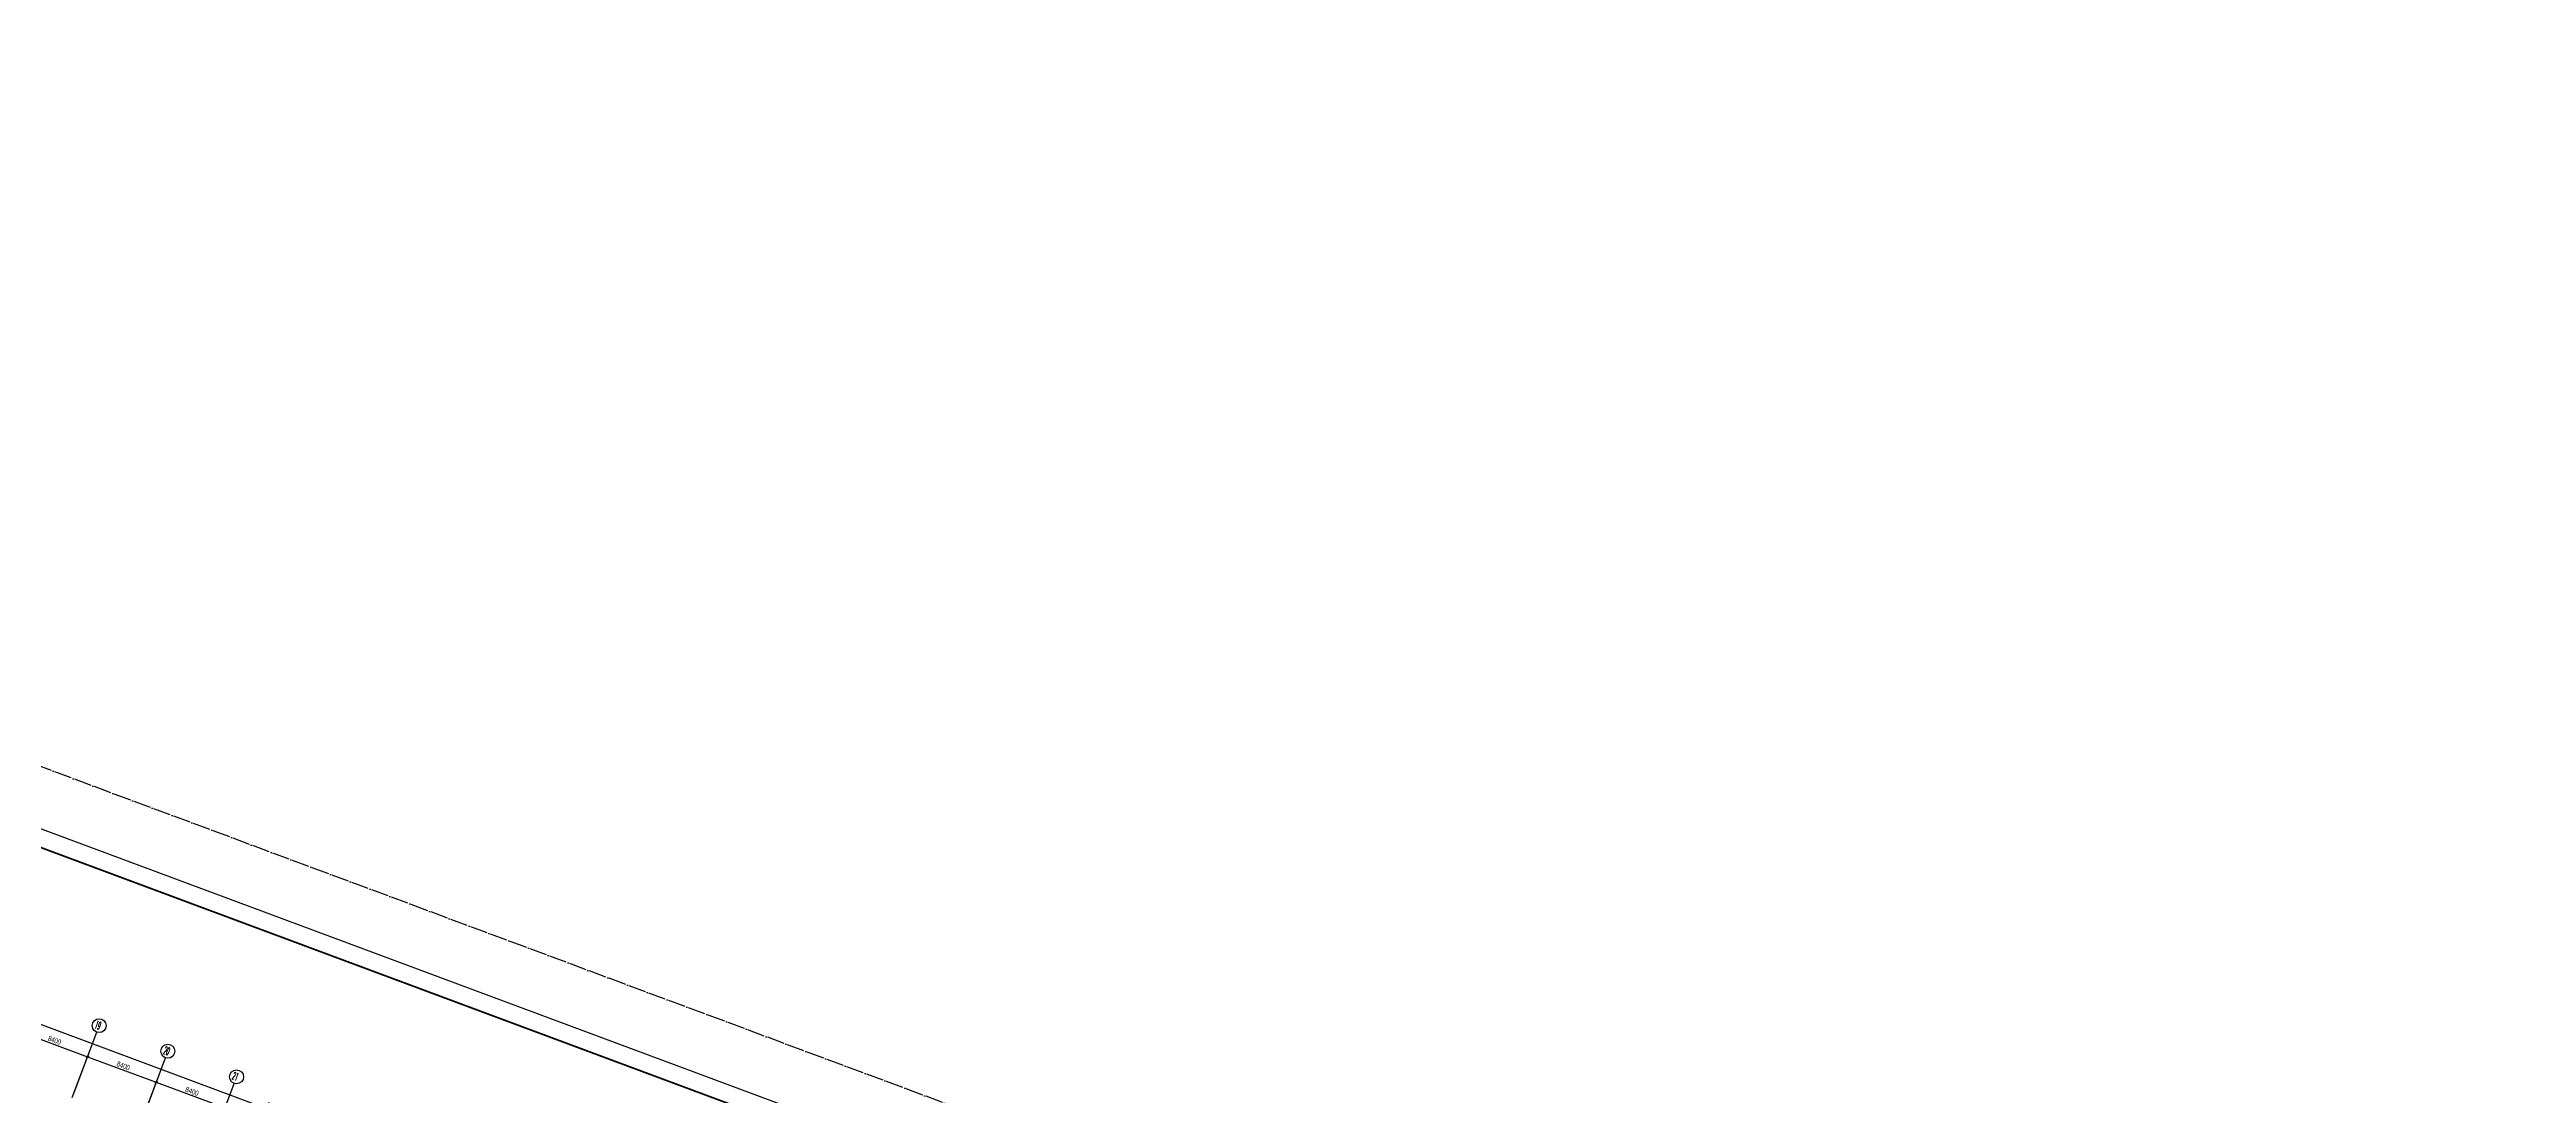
# Model space of a CAD drawing. Header units: millimetres. Extents: x 600121811 to 600690586, y 3472921280 to 3473279938.
# Drawn here: x 600406894 to 600690586, y 3473160192 to 3473279938 of the extents above; entities that cross this region are included whole.
import ezdxf
from ezdxf.enums import TextEntityAlignment as Align

# ---------------------------------------------------------------- set-up
doc = ezdxf.new("R2010")
doc.units = ezdxf.units.MM
doc.header["$LTSCALE"] = 1000
doc.linetypes.add('AX-MALL-GIRD-200$0$DOTE', pattern=[2.42, 2, -0.2, 0.02, -0.2])
doc.layers.get('0').update_dxf_attribs({"linetype": 'CONTINUOUS'})
for name, color, linetype in [('AX-MALL-GIRD-200$0$A-Grid', 222, 'AX-MALL-GIRD-200$0$DOTE'), ('AX-MALL-GIRD-200$0$A-Grid-Iden', 11, 'CONTINUOUS'), ('AX-MALL-GJ-200$0$A-Anno-Note', 241, 'CONTINUOUS'), ('AX-MALL-GJ-200$0$X-Tlbk', 4, 'CONTINUOUS'), ('AX-MALL-WALL-GJ$0$A-SEE', 254, 'CONTINUOUS'), ('AXIS_TEXT', 7, 'CONTINUOUS')]:
    doc.layers.add(name, color=color, linetype=linetype)
doc.styles.add('AX-MALL-GIRD-200$0$_TCH_AXIS', font='ROMAND.shx', dxfattribs={"width": 0.7, "height": 5, "bigfont": 'zy_cn.shx'})
doc.styles.add('AX-MALL-GIRD-200$0$_TCH_DIM_T3', font='zy_en.shx', dxfattribs={"width": 0.7, "bigfont": 'zy_cn.shx'})
doc.styles.add('COMPLEX', font='COMPLEX')
doc.dimstyles.new('AX-MALL-GIRD-200$0$_TCH_ARCH&&200', dxfattribs={"dimtxt": 595, "dimasz": 300, "dimexe": 500, "dimexo": 500, "dimgap": 152.5, "dimtad": 1, "dimdec": 0, "dimzin": 0, "dimdsep": 46, "dimtxsty": 'AX-MALL-GIRD-200$0$_TCH_DIM_T3', "dimblk": 'AX-MALL-GIRD-200$0$_ArchTick', "dimcen": 0.09, "dimclrt": 7, "dimazin": 2, "dimtfac": 1, "dimtdec": 0, "dimtix": 1, "dimtmove": 2, "dimatfit": 3, "dimfxl": 500, "dimtolj": 1, "dimtzin": 0, "dimarcsym": 0})

# ---------------------------------------------------------------- blocks, each defined once
blk = doc.blocks.new('_AXISO')
blk.add_circle((0, 0), 0.5)
at = {"layer": 'AXIS_TEXT', "style": 'COMPLEX', "width": 1.041667}
blk.add_attdef('A', text='', height=0.56, dxfattribs=at).set_placement((-0.25, -0.28), (0.25, -0.28), align=Align.FIT)
blk = doc.blocks.new('AX-MALL-GIRD-200$0$_ArchTick')
at = {"color": 0, "linetype": 'ByBlock', "const_width": 0.4}
blk.add_lwpolyline([(-0.5, -0.5), (0.5, 0.5)], dxfattribs=at)
blk = doc.blocks.new('*D117')
at = {"layer": 'AX-MALL-GIRD-200$0$A-Grid-Iden', "color": 0, "lineweight": -2, "transparency": 16777216}
for p, q in [((600267990, 3473213085), (600270294, 3473219270)), ((600270119, 3473218801), (600595289, 3473097666)), ((600593160, 3473091950), (600595464, 3473098134))]:
    blk.add_line(p, q, dxfattribs=at)
at = {"layer": 'AX-MALL-GIRD-200$0$A-Grid-Iden', "color": 0, "lineweight": -2, "transparency": 16777216, "xscale": 300, "yscale": 300, "zscale": 300}
for p, rotation in [((600270119, 3473218801), 159.568161308997), ((600595289, 3473097666), 339.568161308997)]:
    blk.add_blockref('AX-MALL-GIRD-200$0$_ArchTick', p, dxfattribs=dict(at, rotation=rotation))
at = {"layer": 'AX-MALL-GIRD-200$0$A-Grid-Iden', "color": 7, "transparency": 16777216, "insert": (600432861, 3473158655), "char_height": 595, "attachment_point": 5, "rotation": 339.56816, "style": 'AX-MALL-GIRD-200$0$_TCH_DIM_T3'}
blk.add_mtext('\\A1;347000', dxfattribs=at)
blk = doc.blocks.new('*D135')
at = {"layer": 'AX-MALL-GIRD-200$0$A-Grid-Iden', "color": 0, "lineweight": -2, "transparency": 16777216}
for p, q in [((600401806, 3473163234), (600403552, 3473167920)), ((600403377, 3473167451), (600411249, 3473164519)), ((600409678, 3473160302), (600411423, 3473164988))]:
    blk.add_line(p, q, dxfattribs=at)
at = {"layer": 'AX-MALL-GIRD-200$0$A-Grid-Iden', "color": 0, "lineweight": -2, "transparency": 16777216, "xscale": 300, "yscale": 300, "zscale": 300}
for p, rotation in [((600403377, 3473167451), 159.5681613081501), ((600411249, 3473164519), 339.5681613081501)]:
    blk.add_blockref('AX-MALL-GIRD-200$0$_ArchTick', p, dxfattribs=dict(at, rotation=rotation))
at = {"layer": 'AX-MALL-GIRD-200$0$A-Grid-Iden', "color": 7, "transparency": 16777216, "insert": (600407470, 3473166407), "char_height": 595, "attachment_point": 5, "rotation": 339.56816, "style": 'AX-MALL-GIRD-200$0$_TCH_DIM_T3'}
blk.add_mtext('\\A1;8400', dxfattribs=at)
blk = doc.blocks.new('*D136')
at = {"layer": 'AX-MALL-GIRD-200$0$A-Grid-Iden', "color": 0, "lineweight": -2, "transparency": 16777216}
for p, q in [((600409678, 3473160302), (600411423, 3473164988)), ((600411249, 3473164519), (600419120, 3473161587)), ((600417549, 3473157370), (600419295, 3473162055))]:
    blk.add_line(p, q, dxfattribs=at)
at = {"layer": 'AX-MALL-GIRD-200$0$A-Grid-Iden', "color": 0, "lineweight": -2, "transparency": 16777216, "xscale": 300, "yscale": 300, "zscale": 300}
for p, rotation in [((600411249, 3473164519), 159.5681613084339), ((600419120, 3473161587), 339.568161308434)]:
    blk.add_blockref('AX-MALL-GIRD-200$0$_ArchTick', p, dxfattribs=dict(at, rotation=rotation))
at = {"layer": 'AX-MALL-GIRD-200$0$A-Grid-Iden', "color": 7, "transparency": 16777216, "insert": (600415341, 3473163474), "char_height": 595, "attachment_point": 5, "rotation": 339.56816, "style": 'AX-MALL-GIRD-200$0$_TCH_DIM_T3'}
blk.add_mtext('\\A1;8400', dxfattribs=at)
blk = doc.blocks.new('*D137')
at = {"layer": 'AX-MALL-GIRD-200$0$A-Grid-Iden', "color": 0, "lineweight": -2, "transparency": 16777216}
for p, q in [((600417549, 3473157370), (600419295, 3473162055)), ((600419120, 3473161587), (600426992, 3473158654)), ((600425421, 3473154437), (600427166, 3473159123))]:
    blk.add_line(p, q, dxfattribs=at)
at = {"layer": 'AX-MALL-GIRD-200$0$A-Grid-Iden', "color": 0, "lineweight": -2, "transparency": 16777216, "xscale": 300, "yscale": 300, "zscale": 300}
for p, rotation in [((600419120, 3473161587), 159.568161309211), ((600426992, 3473158654), 339.568161309211)]:
    blk.add_blockref('AX-MALL-GIRD-200$0$_ArchTick', p, dxfattribs=dict(at, rotation=rotation))
at = {"layer": 'AX-MALL-GIRD-200$0$A-Grid-Iden', "color": 7, "transparency": 16777216, "insert": (600423213, 3473160542), "char_height": 595, "attachment_point": 5, "rotation": 339.56816, "style": 'AX-MALL-GIRD-200$0$_TCH_DIM_T3'}
blk.add_mtext('\\A1;8400', dxfattribs=at)
blk = doc.blocks.new('AX-MALL-GIRD-200')
at = {"layer": 'AX-MALL-GIRD-200$0$A-Grid'}
blk.add_lwpolyline([(600121810.7, 3473109514.7), (600627098, 3472921280.3), (600690585.7, 3473091703.7), (600185298.4, 3473279938)], close=True, dxfattribs=at)
at = {"layer": 'AX-MALL-GIRD-200$0$A-Grid-Iden'}
for p, q in [((600409503.1, 3473159833.5), (600412295.9, 3473167330.2)), ((600417374.6, 3473156901.2), (600420167.4, 3473164397.9)), ((600425246.2, 3473153968.8), (600428038.9, 3473161465.5))]:
    blk.add_line(p, q, dxfattribs=at)
ref = blk.add_blockref('_AXISO', (600412575.1, 3473168079.9), dxfattribs=dict(at, xscale=1600, yscale=1600, zscale=1600))
ref.add_attrib('A', '19', dxfattribs={"height": 905.1, "rotation": 339.568161, "style": 'AX-MALL-GIRD-200$0$_TCH_AXIS', "width": 0.525}).set_placement((600411993.1, 3473167813.8), (600412586.8, 3473167592.6), align=Align.FIT)
ref = blk.add_blockref('_AXISO', (600420446.7, 3473165147.5), dxfattribs=dict(at, xscale=1600, yscale=1600, zscale=1600))
ref.add_attrib('A', '20', dxfattribs={"height": 905.1, "rotation": 339.568161, "style": 'AX-MALL-GIRD-200$0$_TCH_AXIS', "width": 0.525}).set_placement((600419864.6, 3473164881.4), (600420458.3, 3473164660.3), align=Align.FIT)
ref = blk.add_blockref('_AXISO', (600428318.2, 3473162215.2), dxfattribs=dict(at, xscale=1600, yscale=1600, zscale=1600))
ref.add_attrib('A', '21', dxfattribs={"height": 905.1, "rotation": 339.568161, "style": 'AX-MALL-GIRD-200$0$_TCH_AXIS', "width": 0.525}).set_placement((600427736.1, 3473161949.1), (600428329.9, 3473161727.9), align=Align.FIT)
for base, p1, p2, picture, middle in [((600595289, 3473097665.9), (600267815.4, 3473212616.4), (600592985, 3473091481.2), '*D117', (600432861.3, 3473158655.2)), ((600411248.6, 3473164519), (600401631.6, 3473162765.9), (600409503.1, 3473159833.5), '*D135', (600407469.9, 3473166406.9)), ((600419120.1, 3473161586.6), (600409503.1, 3473159833.5), (600417374.6, 3473156901.2), '*D136', (600415341.4, 3473163474.5)), ((600426991.7, 3473158654.2), (600417374.6, 3473156901.2), (600425246.2, 3473153968.8), '*D137', (600423213, 3473160542.1))]:
    dim = blk.add_linear_dim(base=base, p1=p1, p2=p2, angle=339.568161, dimstyle='AX-MALL-GIRD-200$0$_TCH_ARCH&&200', override={"dimgap": 0}, dxfattribs=at)
    dim.commit()
    dim.dimension.update_dxf_attribs({"geometry": picture, "text_midpoint": middle, "dimtype": 129, "text_rotation": 339.568161})
blk = doc.blocks.new('AX-MALL-WALL-GJ')
at = {"layer": 'AX-MALL-WALL-GJ$0$A-SEE'}
blk.add_blockref('AX-MALL-GIRD-200', (0, 0), dxfattribs=at)

msp = doc.modelspace()

# ---------------------------------------------------------------- linework, layer by layer
at = {"layer": 'AX-MALL-GJ-200$0$X-Tlbk'}
msp.add_lwpolyline([(600182351, 3473094412), (600600292, 3472938717), (600659010, 3473096335), (600241068, 3473252031)], close=True, dxfattribs=at)
at = {"layer": 'AX-MALL-GJ-200$0$X-Tlbk', "const_width": 200}
msp.add_lwpolyline([(600187735, 3473094541), (600599116, 3472941289), (600656437, 3473095159), (600245056, 3473248411)], close=True, dxfattribs=at)

# ---------------------------------------------------------------- block references
at = {"layer": 'AX-MALL-GJ-200$0$A-Anno-Note'}
msp.add_blockref('AX-MALL-WALL-GJ', (0, 0), dxfattribs=at)

doc.saveas('drawing.dxf')
